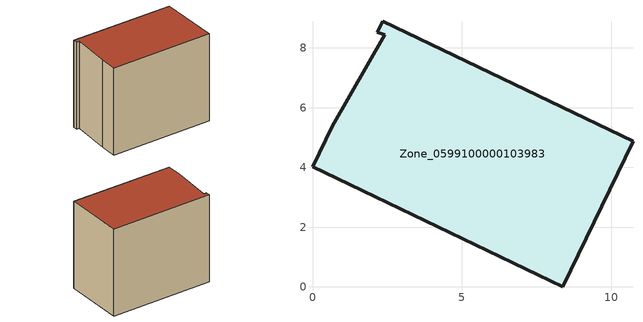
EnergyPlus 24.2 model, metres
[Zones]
Zone_0599100000103983
 floor ground (C_G): 8.38,0 0,4.02 0.65,5.38 2.42,8.44 2.17,8.53 2.35,8.9 10.73,4.88 z4.81
 wall outside (C_F): 2.35,8.9 2.17,8.53 2.42,8.44 0.65,5.38 0,4.02 8.38,0 10.73,4.88 2.35,8.9 z4.81:12.71
 roof outside (C_R): 2.42,8.44 0.65,5.38 0,4.02 8.38,0 10.73,4.88 2.35,8.9 2.17,8.53 z12.71
[BUILDING]
Pand.0599100000103983: North Axis=0; Terrain=City; Loads Convergence Tolerance Value=0.04; Temperature Convergence Tolerance Value=0.4; Solar Distribution=FullExterior; Maximum Number of Warmup Days=25; Minimum Number of Warmup Days=1
[Site:Location]
Rotterdam.The.Hague.AP_ZH_NLD Design_Conditions: Latitude=51.96; Longitude=4.45; Time Zone=1; Elevation=-4.5
[SITE:GROUNDTEMPERATURE:BUILDINGSURFACE]
18, 18, 18, 18, 18, 18, 18, 18, 18, 18, 18, 18
[MATERIAL] Thermal Absorptance=0.9; Solar Absorptance=0.7; Visible Absorptance=0.7
Name | Roughness | Thickness | Conductivity | Density | Specific Heat
G.TI.1992-2005 | MediumSmooth | 0.15 | 0.06 | 540 | 1210
F.TI.1992-2005 | Rough | 0.3 | 0.12 | 1920 | 840
R.TI.1992-2005 | MediumRough | 0.2 | 0.08 | 1500 | 1000
[CONSTRUCTION]
C_G: G.TI.1992-2005
C_F: F.TI.1992-2005
C_R: R.TI.1992-2005
[ZONE]
Zone_0599100000103983: Type=1; Multiplier=1; Ceiling Height=Autocalculate; Volume=Autocalculate; Floor Area=autocalculate; Part of Total Floor Area=Yes
[ZONEINFILTRATION:DESIGNFLOWRATE]
Infil_Zone_0599100000103983: Zone or ZoneList or Space or SpaceList=Zone_0599100000103983; Schedule=AlwaysOn; Design Flow Rate Calculation Method=Flow/Area; Flow Rate per Floor Area=0.0015; Constant Term Coefficient=1; Temperature Term Coefficient=0; Velocity Term Coefficient=0; Velocity Squared Term Coefficient=0
[HVACTEMPLATE:ZONE:IDEALLOADSAIRSYSTEM]
Zone_0599100000103983: Maximum Heating Supply Air Temperature=50; Minimum Cooling Supply Air Temperature=13; Maximum Heating Supply Air Humidity Ratio=0.0156; Minimum Cooling Supply Air Humidity Ratio=0.0077; Heating Limit=NoLimit; Cooling Limit=NoLimit; Dehumidification Control Type=ConstantSensibleHeatRatio; Cooling Sensible Heat Ratio=0.7; Dehumidification Setpoint=60; Humidification Control Type=None; Humidification Setpoint=30; Outdoor Air Method=None; Outdoor Air Flow Rate per Person=0.00944; Outdoor Air Flow Rate per Zone Floor Area=0; Outdoor Air Flow Rate per Zone=0; Demand Controlled Ventilation Type=None; Outdoor Air Economizer Type=NoEconomizer; Heat Recovery Type=None; Sensible Heat Recovery Effectiveness=0.7; Latent Heat Recovery Effectiveness=0.65
[ZONECONTROL:THERMOSTAT]
ThermostatControl_Zone_0599100000103983: Zone or ZoneList=Zone_0599100000103983; Control Type Schedule=DualSetpointControlType; Control 1=Thermostat_Zone_0599100000103983; Temperature Difference Between Cutout And Setpoint=0
[THERMOSTATSETPOINT:DUALSETPOINT]
Thermostat_Zone_0599100000103983: Heating Setpoint Temperature Schedule=HeatingSetpoint_Zone_0599100000103983; Cooling Setpoint Temperature Schedule=CoolingSetpoint_Zone_0599100000103983
[SCHEDULE:COMPACT]
HeatingSetpoint_Zone_0599100000103983: Through: 12/31, For: AllDays, Until: 24:00, 21
CoolingSetpoint_Zone_0599100000103983: Through: 12/31, For: AllDays, Until: 24:00, 24
DualSetpointControlType: Through: 12/31, For: AllDays, Until: 24:00, 4
AlwaysOn: Through: 12/31, For: AllDays, Until: 24:00, 1
